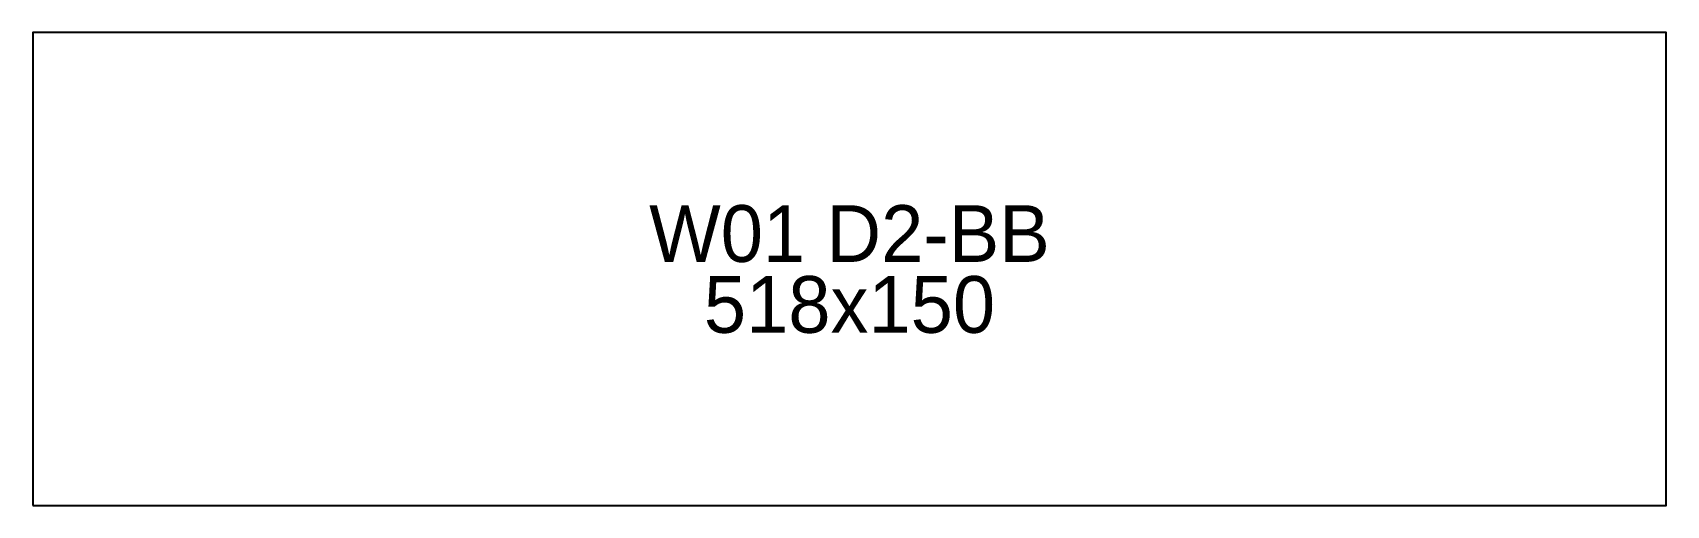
# Model space of a CAD drawing. Extents: x 0 to 518, y 0 to 150.
import ezdxf
from ezdxf.enums import TextEntityAlignment as Align

# ---------------------------------------------------------------- set-up
doc = ezdxf.new("R2010")
doc.units = 0
doc.layers.add('OUTLINE', color=7, linetype='CONTINUOUS')
doc.layers.add('UNIT_NUMBER', color=94, linetype='CONTINUOUS')

msp = doc.modelspace()

# ---------------------------------------------------------------- linework, layer by layer
at = {"layer": 'OUTLINE'}
msp.add_lwpolyline([(0, 0), (518, 0), (518, 150), (0, 150)], close=True, dxfattribs=at)

# ---------------------------------------------------------------- texts
at = {"layer": 'UNIT_NUMBER'}
for s, p in [('W01 D2-BB', (259, 86.25)), ('518x150', (259, 63.75))]:
    msp.add_text(s, height=18, dxfattribs=at).set_placement(p, align=Align.MIDDLE_CENTER)

doc.saveas('drawing.dxf')
